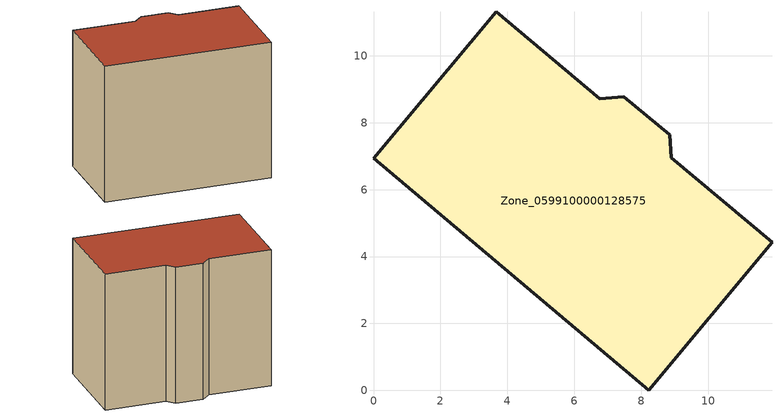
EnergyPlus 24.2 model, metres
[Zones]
Zone_0599100000128575
 floor ground (C_G): 6.77,8.72 7.49,8.78 8.86,7.64 8.9,6.96 11.91,4.42 8.22,0 0,6.93 3.66,11.32 z0
 wall outside (C_F): 8.22,0 11.91,4.42 8.9,6.96 8.86,7.64 7.49,8.78 6.77,8.72 3.66,11.32 0,6.93 8.22,0 z0:9.04
 roof outside (C_R): 6.77,8.72 3.66,11.32 0,6.93 8.22,0 11.91,4.42 8.9,6.96 8.86,7.64 7.49,8.78 z9.04
[BUILDING]
Pand.0599100000128575: North Axis=0; Terrain=City; Loads Convergence Tolerance Value=0.04; Temperature Convergence Tolerance Value=0.4; Solar Distribution=FullExterior; Maximum Number of Warmup Days=25; Minimum Number of Warmup Days=1
[Site:Location]
Rotterdam.The.Hague.AP_ZH_NLD Design_Conditions: Latitude=51.96; Longitude=4.45; Time Zone=1; Elevation=-4.5
[SITE:GROUNDTEMPERATURE:BUILDINGSURFACE]
18, 18, 18, 18, 18, 18, 18, 18, 18, 18, 18, 18
[MATERIAL] Thermal Absorptance=0.9; Solar Absorptance=0.7; Visible Absorptance=0.7
Name | Roughness | Thickness | Conductivity | Density | Specific Heat
G.TI.1946 | MediumSmooth | 0.15 | 1 | 540 | 1210
F.TI.1946 | Rough | 0.3 | 0.857143 | 1920 | 840
R.TI.1946 | MediumRough | 0.2 | 0.1 | 1500 | 1000
[CONSTRUCTION]
C_G: G.TI.1946
C_F: F.TI.1946
C_R: R.TI.1946
[ZONE]
Zone_0599100000128575: Type=1; Multiplier=1; Ceiling Height=Autocalculate; Volume=Autocalculate; Floor Area=autocalculate; Part of Total Floor Area=Yes
[ZONEINFILTRATION:DESIGNFLOWRATE]
Infil_Zone_0599100000128575: Zone or ZoneList or Space or SpaceList=Zone_0599100000128575; Schedule=AlwaysOn; Design Flow Rate Calculation Method=Flow/Area; Flow Rate per Floor Area=0.003; Constant Term Coefficient=1; Temperature Term Coefficient=0; Velocity Term Coefficient=0; Velocity Squared Term Coefficient=0
[HVACTEMPLATE:ZONE:IDEALLOADSAIRSYSTEM]
Zone_0599100000128575: Maximum Heating Supply Air Temperature=50; Minimum Cooling Supply Air Temperature=13; Maximum Heating Supply Air Humidity Ratio=0.0156; Minimum Cooling Supply Air Humidity Ratio=0.0077; Heating Limit=NoLimit; Cooling Limit=NoLimit; Dehumidification Control Type=ConstantSensibleHeatRatio; Cooling Sensible Heat Ratio=0.7; Dehumidification Setpoint=60; Humidification Control Type=None; Humidification Setpoint=30; Outdoor Air Method=None; Outdoor Air Flow Rate per Person=0.00944; Outdoor Air Flow Rate per Zone Floor Area=0; Outdoor Air Flow Rate per Zone=0; Demand Controlled Ventilation Type=None; Outdoor Air Economizer Type=NoEconomizer; Heat Recovery Type=None; Sensible Heat Recovery Effectiveness=0.7; Latent Heat Recovery Effectiveness=0.65
[ZONECONTROL:THERMOSTAT]
ThermostatControl_Zone_0599100000128575: Zone or ZoneList=Zone_0599100000128575; Control Type Schedule=DualSetpointControlType; Control 1=Thermostat_Zone_0599100000128575; Temperature Difference Between Cutout And Setpoint=0
[THERMOSTATSETPOINT:DUALSETPOINT]
Thermostat_Zone_0599100000128575: Heating Setpoint Temperature Schedule=HeatingSetpoint_Zone_0599100000128575; Cooling Setpoint Temperature Schedule=CoolingSetpoint_Zone_0599100000128575
[SCHEDULE:COMPACT]
HeatingSetpoint_Zone_0599100000128575: Through: 12/31, For: AllDays, Until: 24:00, 21
CoolingSetpoint_Zone_0599100000128575: Through: 12/31, For: AllDays, Until: 24:00, 24
DualSetpointControlType: Through: 12/31, For: AllDays, Until: 24:00, 4
AlwaysOn: Through: 12/31, For: AllDays, Until: 24:00, 1
